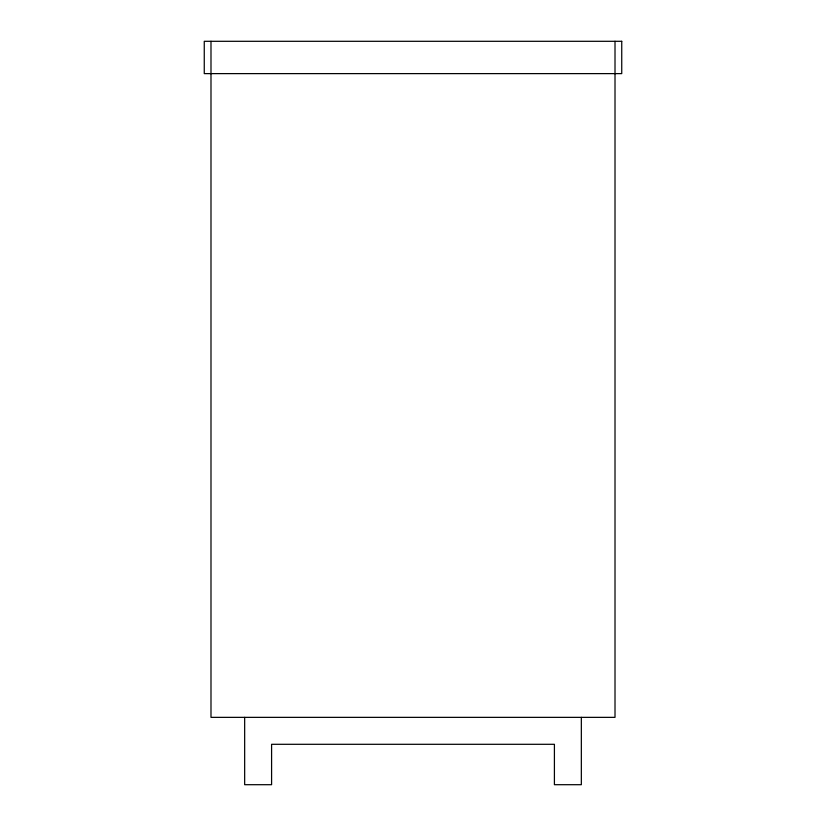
<?xml version="1.0" encoding="UTF-8"?>
<svg xmlns="http://www.w3.org/2000/svg" width="826" height="826" viewBox="0 0 826 826"><rect width="100%" height="100%" fill="white"/><g stroke="black" fill="none" stroke-linecap="round" stroke-linejoin="round"><path stroke-width="1.24" d="M615.009 41.3L615.009 717.36L210.991 717.36L210.991 41.3M581.339 717.36L581.339 784.7L554.411 784.7L554.411 744.298L271.589 744.298L271.589 784.7L244.661 784.7L244.661 717.36M621.741 41.3L204.259 41.3L204.259 73.617L621.741 73.617L621.741 41.3"/></g></svg>
